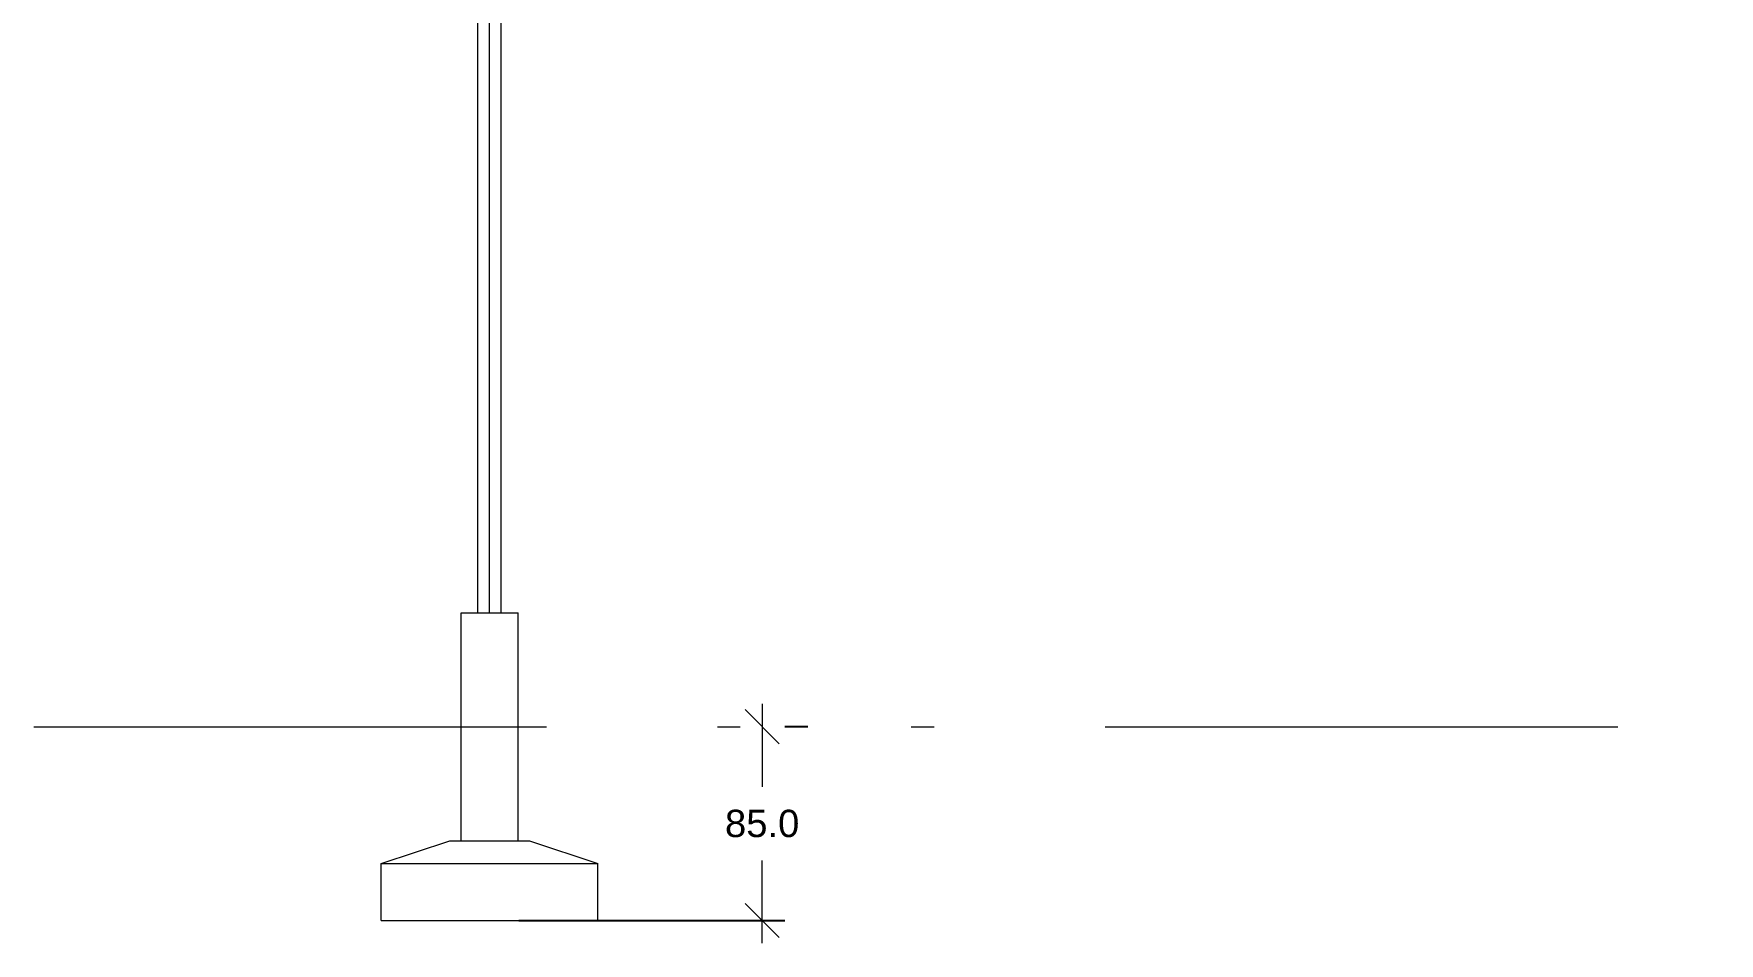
# Model space of a CAD drawing. Header units: inches. Extents: x -37 to 842, y -205 to 94.
# Drawn here: x 74.26 to 81.65, y -149.89 to -145.9 of the extents above; entities that cross this region are included whole.
import ezdxf

# ---------------------------------------------------------------- set-up
doc = ezdxf.new("R2010")
doc.units = ezdxf.units.IN
doc.header["$MEASUREMENT"] = 0
doc.linetypes.add('CYPE_RAYAPUNTOPUNTO', pattern=[0.45, 0.225, -0.075, 0, -0.075, 0, -0.075])
for name, color, linetype, lineweight in [('COTA_COTAS', 2, 'Continuous', 0), ('COTA_FORMAS', 11, 'CYPE_RAYAPUNTOPUNTO', 0), ('VISTAS DE CORTES', 7, 'Continuous', 0)]:
    doc.layers.add(name, color=color, linetype=linetype, lineweight=lineweight)
doc.styles.get("Standard").update_dxf_attribs({"font": 'arial.ttf'})
doc.dimstyles.new('UM_50.000000', dxfattribs={"dimtxt": 0.2, "dimasz": 0.15, "dimexe": 0.1, "dimexo": 0.2, "dimgap": 0.1, "dimtad": 1, "dimtih": 1, "dimtoh": 1, "dimdec": 1, "dimlfac": 50, "dimzin": 0, "dimdsep": 46, "dimtxsty": 'Standard', "dimblk": 'OBLIQUE', "dimcen": 0.09, "dimdle": 0.1, "dimclrd": 256, "dimadec": 1, "dimazin": 2, "dimtfac": 1, "dimtdec": 1, "dimtofl": 0, "dimtmove": 0, "dimatfit": 3, "dimfxl": 1, "dimtolj": 1, "dimlwd": -1, "dimarcsym": 0})

# ---------------------------------------------------------------- blocks, each defined once
blk = doc.blocks.new('A$Ce7fd5475')
at = {"linetype": 'Continuous', "extrusion": (0, 1, 0)}
for p, q in [((2.4174, -2.5151), (2.4174, 2.4849)), ((2.4691, -2.5151), (2.4691, 2.4607)), ((2.5207, -2.5151), (2.5207, 2.4607)), ((2.3441, -3.5151), (2.3441, -2.5151)), ((2.3441, -2.5151), (2.5941, -2.5151)), ((2.5941, -3.5151), (2.5941, -2.5151)), ((1.9941, -3.6151), (2.2941, -3.5151)), ((2.2941, -3.5151), (2.6441, -3.5151)), ((2.6441, -3.5151), (2.9441, -3.6151)), ((1.9941, -3.6151), (2.9441, -3.6151)), ((1.9941, -3.8651), (1.9941, -3.6151)), ((2.9441, -3.8651), (2.9441, -3.6151)), ((1.9941, -3.8651), (2.9441, -3.8651))]:
    blk.add_line(p, q, dxfattribs=at)
blk = doc.blocks.new('_OBLIQUE')
at = {"color": 0, "linetype": 'ByBlock', "lineweight": -2}
blk.add_line((-0.5, -0.5), (0.5, 0.5), dxfattribs=at)
blk = doc.blocks.new('*D128')
at = {"layer": 'COTA_COTAS', "transparency": 16777216}
for p, q in [((77.4508, -148.8369), (77.4508, -149.2006)), ((77.4508, -149.8869), (77.4508, -149.5232))]:
    blk.add_line(p, q, dxfattribs=at)
at = {"layer": 'COTA_COTAS', "color": 0, "lineweight": -2, "transparency": 16777216}
for p, q in [((77.6508, -148.9369), (77.5508, -148.9369)), ((76.3837, -149.7869), (77.5508, -149.7869))]:
    blk.add_line(p, q, dxfattribs=at)
at = {"layer": 'Defpoints', "color": 0, "transparency": 16777216}
for p in [(77.4508, -148.9369), (77.4508, -148.9369), (76.1837, -149.7869)]:
    blk.add_point(p, dxfattribs=at)
at = {"layer": 'COTA_COTAS', "transparency": 16777216, "xscale": 0.15, "yscale": 0.15, "zscale": 0.15}
for p, rotation in [((77.4508, -148.9369), 90), ((77.4508, -149.7869), 270)]:
    blk.add_blockref('_OBLIQUE', p, dxfattribs=dict(at, rotation=rotation))
at = {"layer": 'COTA_COTAS', "color": 0, "transparency": 16777216, "insert": (77.4508, -149.3619), "char_height": 0.12, "attachment_point": 5}
blk.add_mtext('\\A1;85.0', dxfattribs=at)

msp = doc.modelspace()

# ---------------------------------------------------------------- linework, layer by layer
at = {"layer": 'COTA_FORMAS', "ltscale": 10}
msp.add_line((74.255, -148.9369), (100.9093, -148.9369), dxfattribs=at)

# ---------------------------------------------------------------- block references
at = {"layer": 'VISTAS DE CORTES'}
msp.add_blockref('A$Ce7fd5475', (73.7858, -145.9218), dxfattribs=at)

# ---------------------------------------------------------------- dimensions: what is measured, and where the dimension line sits
at = {"layer": 'COTA_COTAS'}
dim = msp.add_linear_dim(base=(77.4508, -148.9369), p1=(76.1837, -149.7869), p2=(77.4508, -148.9369), angle=90, dimstyle='UM_50.000000', override={"dimtxt": 0.12, "dimtad": 0, "dimlfac": 100}, dxfattribs=at)
dim.commit()
dim.dimension.update_dxf_attribs({"geometry": '*D128', "text_midpoint": (77.4508, -149.3619)})

doc.saveas('drawing.dxf')
